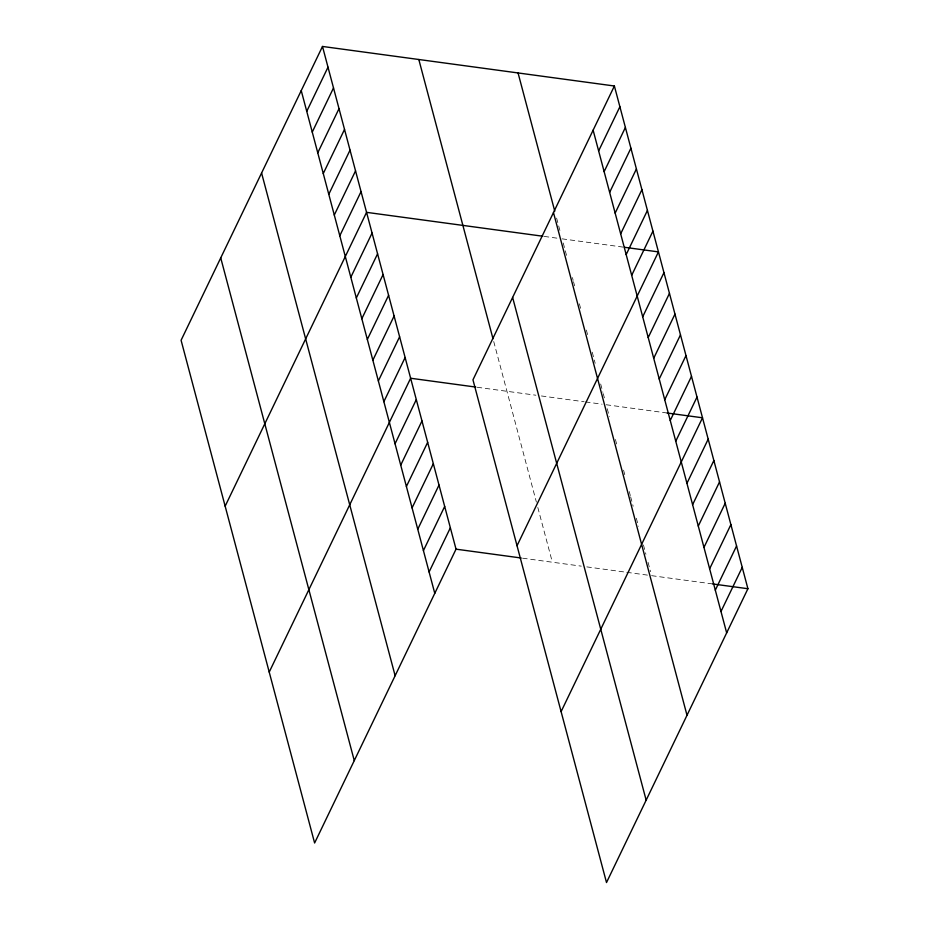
<?xml version="1.0" encoding="UTF-8"?>
<svg xmlns="http://www.w3.org/2000/svg" width="929" height="929" viewBox="0 0 929 929"><rect width="100%" height="100%" fill="white"/><g stroke="black" fill="none" stroke-linecap="round" stroke-linejoin="round"><path stroke-width="0.7" stroke-dasharray="4.64 3.48" d="M544.208 236.419L557.992 238.288M562.126 238.846L623.034 247.102M477.204 387.265L535.894 395.22M541.41 395.963L584.144 401.758M585.514 401.943L602.062 404.185M606.196 404.742L667.103 412.999M522.609 558.19L581.299 566.144M586.814 566.887L625.403 572.125M626.785 572.31L647.455 575.109M651.601 575.666L712.508 583.923M556.61 218.106L559.92 230.555M563.229 242.992L566.899 256.822M572.403 277.55L573.147 280.326M573.507 281.708L574.61 285.853M579.382 303.818L581.217 310.739M586.362 330.085L587.825 335.624M592.237 352.207L595.175 363.274M600.68 384.002L602.886 392.305M603.258 393.687L604.361 397.833M607.252 408.748L609.389 416.761M615.416 439.463L616.833 444.805M623.568 470.179L624.996 475.52M629.247 491.546L630.315 495.552M630.663 496.887L633.148 506.235M636.342 518.254L638.467 526.255M643.437 544.951L645.922 554.299M648.047 562.312L650.532 571.66M493.729 341.524L536.393 502.136M537.81 507.478L552.36 562.219"/><path stroke-width="1.39" d="M322.491 46.45L181.085 340.281L314.617 842.998L456.034 549.167L322.491 46.45L614.383 86.002L747.915 588.719L606.509 882.55L472.966 379.833L614.383 86.002M306.744 111.352L328.007 67.19M312.26 132.092L333.511 87.93M317.764 152.82L339.015 108.658M323.269 173.56L344.531 129.398M328.785 194.3L350.036 150.138M334.289 215.04L355.54 170.878M339.793 235.78L361.056 191.606M225.155 506.177L366.56 212.346L542.826 236.233M350.814 277.248L372.064 233.086M356.318 297.988L377.58 253.826M361.834 318.728L383.085 274.554M367.338 339.457L388.601 295.294M372.854 360.197L394.105 316.034M378.358 380.936L399.609 336.774M383.863 401.676L405.125 357.502M269.224 672.073L410.63 378.242L475.787 387.079M395.046 443.772L416.308 399.609M400.724 465.139L421.975 420.976M406.403 486.506L427.654 442.343M412.081 507.873L433.332 463.71M598.636 150.904L619.887 106.742M417.748 529.24L439.011 485.077M604.14 171.633L625.391 127.47M423.427 550.607L444.677 506.444M609.645 192.373L630.907 148.21M429.105 571.974L450.356 527.8M615.161 213.113L636.411 168.95M620.665 233.853L641.916 189.69M626.169 254.592L647.432 210.418M631.685 275.321L652.936 231.158M517.035 545.729L658.44 251.898L624.451 247.288M642.705 316.801L663.956 272.638M648.21 337.541L669.461 293.367M653.714 358.269L674.977 314.107M659.23 379.009L680.481 334.846M664.734 399.749L685.985 355.586M670.239 420.489L691.501 376.326M675.755 441.217L697.005 397.055M561.104 711.626L702.51 417.795L667.103 412.999M686.937 483.324L708.188 439.162M692.604 504.691L713.867 460.529M698.283 526.058L719.545 481.896M703.961 547.425L725.212 503.263M709.64 568.792L730.891 524.618M715.307 590.159L736.569 545.985M720.985 611.514L742.236 567.352M456.034 549.167L521.192 558.004M712.508 583.923L747.915 588.719M593.12 130.165L726.664 632.881M518.057 72.95L554.776 211.197M553.475 212.555L687.007 715.272M512.622 297.443L646.154 800.159M418.816 59.502L492.997 338.76M301.24 90.612L434.772 593.329M261.583 173.003L395.127 675.72M220.73 257.89L354.274 760.607"/></g></svg>
